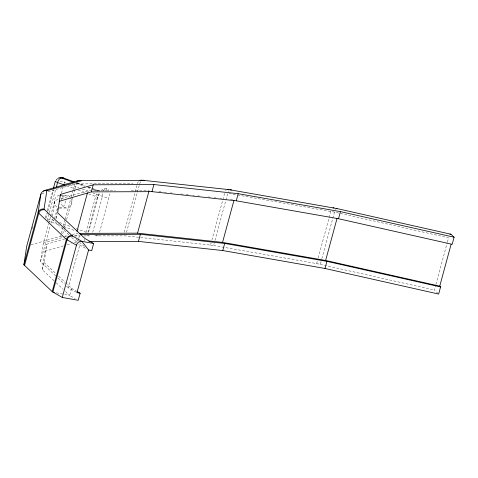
<?xml version="1.0" encoding="UTF-8"?>
<svg xmlns="http://www.w3.org/2000/svg" width="478" height="478" viewBox="0 0 478 478"><rect width="100%" height="100%" fill="white"/><g stroke="black" fill="none" stroke-linecap="round" stroke-linejoin="round"><path stroke-width="0.36" stroke-dasharray="2.39 1.79" d="M55.711 275.931L40.516 261.633L43.331 243.123L48.541 223.937M54.038 280.771L42.195 269.628L44.986 251.273L46.916 244.168L64.757 238.934M42.195 269.628L44.125 262.524L46.916 244.168M52.532 216.146L54.91 200.485L58.436 199.457M55.932 218.416L56.715 213.278M57.163 210.344L57.384 208.874M32.187 228.717L32.964 225.855M45.41 217.801L46.581 213.499M47.358 210.631L53.01 189.826M45.876 218.368L47.633 211.915M47.824 211.198L53.673 189.676M47.238 220.555L49.174 213.343M49.383 212.662L55.603 189.67M48.732 223.226L50.471 216.833M50.662 216.122L54.91 200.485M40.516 261.633L50.172 226.1M50.943 223.256L52.102 218.996L68.922 234.823M57.354 208.33L54.044 220.525A4.846 0.741 15.2 0 0 47.615 219.079L46.324 219.085M61.447 193.267L63.204 186.814M63.98 183.946L64.375 182.506A4.846 2.318 -70 0 0 64.673 180.505M56.099 218.464L57.252 214.204M31.046 244.856L60.622 236.18L61.202 234.029M61.399 233.318L63.15 226.877M63.341 226.16L65.092 219.725M65.289 219.008L71.12 197.539M71.312 196.828L73.062 190.387M73.254 189.67L74.813 183.946L133.015 183.564M62.749 233.879L64.309 228.155M64.5 227.438L65.862 222.431M66.639 219.569L72.859 196.673M73.056 195.956L74.807 189.515M74.998 188.804L76.361 183.791A4.846 4.326 87.4 0 1 76.743 182.799M78.589 238.797L77.812 241.641L74.245 242.687M78.78 238.086L79.742 234.537M76.355 292.291L68.187 287.678L79.772 245.041L78.685 244.019M85.921 232.302L95.666 196.44A4.846 2.318 -70 0 1 97.566 192.825M65.653 282.785L71.575 288.359L69.639 295.464L75.148 298.577M84.504 240.745L84.893 239.323M87.874 232.338L97.225 197.904A9.685 4.643 -70 0 1 98.797 193.895M88.532 232.189L97.888 197.755L99.119 194.618L100.488 192.604M92.726 232.278L102.471 196.41A4.846 2.318 -70 0 0 102.722 193.53M99.544 232.29L108.9 197.856A9.685 4.643 -70 0 0 109.504 193.853M124.268 232.194L137.491 183.546A4.846 4.087 -88.8 0 1 139.122 180.983M126.515 232.29L139.737 183.636A4.852 3.728 -85.5 0 1 141.285 181.072M94.805 235.397L96.138 235.887L125.547 235.869L210.541 245.095L211.121 242.949M211.903 240.087L224.732 192.861M210.541 245.095L213.576 245.519L214.162 243.368M214.939 240.506L227.767 193.285L236.538 194.827M213.576 245.519L316.645 263.593L317.422 260.731M318.205 257.869L330.836 211.36A4.852 2.103 -79.1 0 1 331.164 210.362M316.645 263.593L320.266 264.352L321.628 259.339M321.819 258.628L334.457 212.118A4.846 1.518 -77.7 0 1 334.767 211.121M438.123 293.558L434.383 290.038L435.745 285.031M435.936 284.314L447.211 242.818M447.408 242.101L448.573 237.811L334.457 212.118L237.273 194.952M41.711 193.656L45.237 192.622M48.051 191.798L74.813 183.946M61.25 198.627L88.012 190.776L115.592 190.668M43.331 243.123L63.048 237.339M63.753 237.136L67.273 236.102M72.202 234.656L76.426 233.413L77.914 233.407M74.747 236.001L79.031 234.746M44.986 251.273L63.538 245.829M67.111 244.784L71.389 243.523M60.622 236.18L62.17 236.024M101.025 190.674A9.685 4.643 -70 0 1 104.604 188.649L106.54 188.637A9.685 4.643 -70 0 1 109.026 190.644M131.247 190.603L149.142 190.531M61.387 195.371L66.83 195.347M59.559 208.032L66.358 208.002M65.08 236.013L67.261 236.001M74.532 235.971L80.352 235.947M83.991 235.935L89.332 235.911L88 235.427M158.75 191.57L160.966 191.809M164.659 192.216L166.141 192.371M170.574 192.855L172.05 193.016M180.923 193.978L183.14 194.217M186.091 194.54L188.314 194.779M192.748 195.263L194.223 195.424M197.922 195.825L199.398 195.986M208.265 196.948L210.481 197.187M214.18 197.587L215.656 197.749M220.089 198.233L221.571 198.388M230.438 199.356L232.655 199.595M56.488 292.817L69.639 295.464L65.337 291.413M320.266 264.352L434.383 290.038M76.862 182.817L85.174 185.846M88.639 187.113L92.798 188.631M93.491 188.882L99.723 191.158M77.048 182.954L84.666 185.733M88.131 187L99.902 191.296M75.805 183.217L84.809 186.504M87.582 187.513L97.972 191.302M66.448 183.265L64.375 182.506A4.846 0.741 15.2 0 0 59.397 181.204M69.913 184.532L78.918 187.818M82.383 189.079L89.308 191.606M92.774 192.873L102.471 196.41A4.846 0.741 15.2 0 0 108.9 197.856M66.573 185.823L74.885 188.858M78.35 190.119L84.582 192.395M88.741 193.913L95.666 196.44A4.846 0.741 15.2 0 1 97.225 197.904M59.583 222.551L71.359 226.847M76.211 228.615L86.602 232.404M47.931 220.806L59.015 224.851M63.867 226.62L74.95 230.665M84.379 246.415L79.928 242.681M79.772 245.041L85.425 248.237M71.575 288.359L76.468 291.126M76.157 239.137L79.39 242.173M71.634 237.381L76.516 241.976M44.125 262.524L55.968 273.667M58.657 276.2L65.116 282.277M57.88 277.975L64.387 284.099M66.556 286.143L68.187 287.678M56.189 282.803L63.186 289.387M98.57 235.875A4.846 0.741 15.2 0 1 96.18 235.564M87.295 235.367A4.846 0.741 15.2 0 1 86.894 235.923M335.52 209.478A4.846 1.518 -77.7 0 1 335.926 208.916M71.449 198.752A6.333 5.473 89.8 0 1 68.013 207.793A6.333 5.473 89.8 0 1 61.124 201.949M61.369 199.768A6.333 5.473 89.8 0 1 70.29 197.008M65.217 200.874A6.333 5.473 89.8 0 1 58.149 207.745M56.852 207.046A6.333 5.473 89.8 0 1 54.57 199.798A6.333 5.473 89.8 0 1 60.025 195.377M61.435 195.663A6.333 5.473 89.8 0 1 64.405 198.304M106.54 188.637A4.846 4.188 89.8 0 1 104.885 191.2M104.604 188.649A4.846 4.188 89.8 0 1 102.955 191.212M225.574 190.997A4.846 3.262 -82.9 0 1 226.178 190.286M228.568 191.415A4.852 2.778 -81 0 1 229.111 190.698"/><path stroke-width="0.72" d="M77.083 291.472L80.143 293.205L78.213 300.309L62.265 297.453L52.186 291.616L23.9 264.788L26.708 246.284L40.899 194.05A4.852 4.78 42.2 0 1 46.82 190.77L81.762 180.63L144.517 180.463L229.028 189.635L337.008 208.581L450.933 234.226L454.1 237.208L452.17 244.318L338.514 218.733L236.275 200.802L151.968 191.648L91.328 191.899L59.212 201.322M40.899 194.05L38.091 212.561L23.9 264.788M62.265 297.453L76.456 245.22A4.846 4.159 -59.8 0 1 81.863 241.348L88.567 250.012L91.728 250.568L93.658 243.457L81.863 241.348L72.56 236.054L44.03 209.131L46.82 190.764M454.1 237.208L340.444 211.623L238.205 193.698L153.898 184.544L93.258 184.795L60.431 194.421L57.641 212.782L85.084 238.618L93.658 243.457M24.515 265.571L38.706 213.337A4.846 4.649 -43 0 1 44.55 209.782M53.399 188.392L55.346 181.216M56.398 186.838L57.569 182.536A4.846 2.318 -70 0 1 61.262 177.906L63.192 177.9L74.275 181.945M60.043 195.843L60.431 194.421M52.186 291.616L66.376 239.382A4.846 4.523 -51.1 0 1 72.112 235.732M77.006 231.286L87.432 192.909M91.328 191.899L93.258 184.795M88.567 250.012L76.982 292.65L80.143 293.205M79.408 233.401L137.556 233.162L148.945 191.242M138.453 241.396L140.383 234.286L224.69 243.439L326.928 261.364L440.585 286.955L438.655 294.06L324.998 268.475L222.76 250.544L138.453 241.396L88.908 241.593M151.968 191.648L153.898 184.544M137.556 233.162L222.551 242.394L233.939 200.467M222.76 250.544L224.69 243.439M236.275 200.802L238.205 193.698M222.551 242.394L325.62 260.468L337.008 218.542M324.998 268.475L326.928 261.364M338.514 218.733L340.444 211.623M440.585 286.955L439.736 286.155L451.13 244.228M44.4 190.573L77.448 180.875M80.483 234.531L140.383 234.286M54.295 292.375L52.837 292.082L67.028 239.848A4.852 4.29 -57.7 0 1 72.56 236.054M325.62 260.468L439.736 286.155M73.726 182.459L61.262 177.906A4.846 4.188 89.8 0 0 57.665 178.509M64.494 185.064L57.569 182.536A4.846 0.741 15.2 0 1 55.568 181.108M76.456 245.22L66.376 239.382L38.091 212.561A4.852 4.768 -20.8 0 1 44.03 209.137M449.971 234.59A4.846 1.32 -77.3 0 1 450.933 234.226M336.321 208.569A4.846 1.518 -77.7 0 1 337.008 208.581M333.035 207.882A4.852 2.103 -79.1 0 1 333.973 207.954M230.348 189.874A4.852 2.778 -81 0 1 231.579 189.993M227.582 189.491A4.846 3.262 -82.9 0 1 229.028 189.635M142.862 180.296A4.852 3.728 -85.5 0 1 144.517 180.469M139.935 180.481A4.846 4.087 -88.8 0 1 142.635 180.385M78.9 180.732A4.846 4.326 87.4 0 1 81.762 180.636M76.552 181.383A4.852 4.559 79.9 0 1 80.465 180.762M43.486 191.081A4.846 4.684 69.4 0 1 47.501 190.429M60.425 178.001A4.846 4.188 89.8 0 1 63.192 177.9A4.846 2.318 -70 0 1 64.124 178.354M56.392 180.081A4.846 4.188 89.8 0 1 56.948 179.208"/></g></svg>
